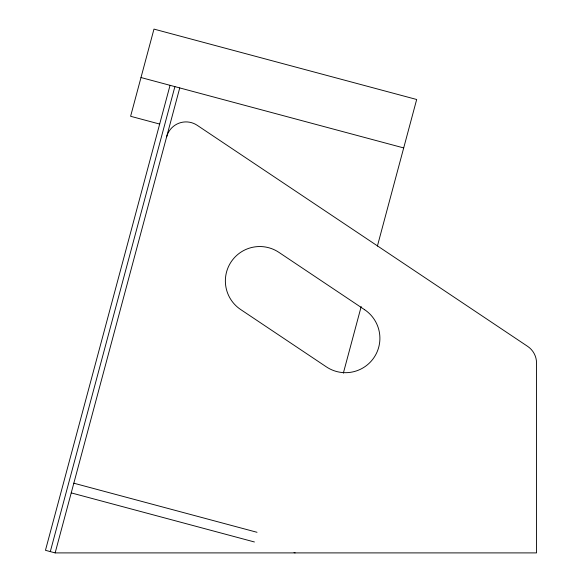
<?xml version="1.0" encoding="UTF-8"?>
<svg xmlns="http://www.w3.org/2000/svg" width="582" height="582" viewBox="0 0 582 582"><rect width="100%" height="100%" fill="white"/><g stroke="black" fill="none" stroke-linecap="round" stroke-linejoin="round"><path stroke-width="0.87" d="M170.053 85.321L45.461 550.303L55.152 552.9L536.539 552.9L536.539 363.037A20.057 20.057 0 0 0 527.634 346.363L197.182 125.29A20.057 20.057 0 0 0 166.656 136.77M50.307 551.605L174.898 86.623M55.152 552.9L179.743 87.918M343.336 373.178L361.189 306.568M377.391 246.091L416.676 99.493L153.975 29.1L130.608 116.284L159.672 124.068M140.997 77.537L403.697 147.93M73.827 483.206L257.018 532.29M71.23 492.889L254.421 541.98M294.055 552.594L295.125 552.885M364.638 309.719L278.887 252.348A34.389 34.389 0 0 0 231.178 261.805A34.389 34.389 0 0 0 240.642 309.515L326.386 366.878A34.389 34.389 0 0 0 374.095 357.421A34.389 34.389 0 0 0 364.638 309.719"/></g></svg>
